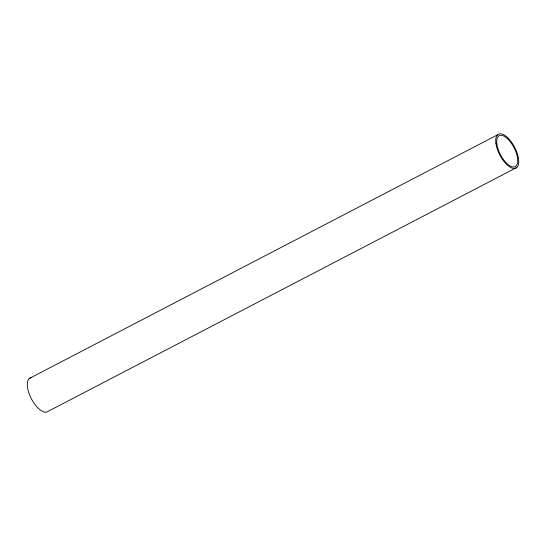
<?xml version="1.0" encoding="UTF-8"?>
<svg xmlns="http://www.w3.org/2000/svg" width="546" height="546" viewBox="0 0 546 546"><rect width="100%" height="100%" fill="white"/><g stroke="black" fill="none" stroke-linecap="round" stroke-linejoin="round"><path stroke-width="0.82" d="M29.211 378.514L497.659 134.773M516.789 167.486L48.341 411.227A19.049 8.361 62.5 0 1 31.197 398.409A19.049 8.361 62.5 0 1 31.19 377.586M495.939 143.612A19.049 8.361 62.5 0 0 514.81 168.414A19.049 8.361 62.5 0 0 510.92 141.366A19.049 8.361 62.5 0 0 495.939 143.612M496.908 144.26A17.411 7.644 62.5 0 0 514.155 166.933A17.411 7.644 62.5 0 0 510.599 142.206A17.411 7.644 62.5 0 0 496.908 144.26"/></g></svg>
